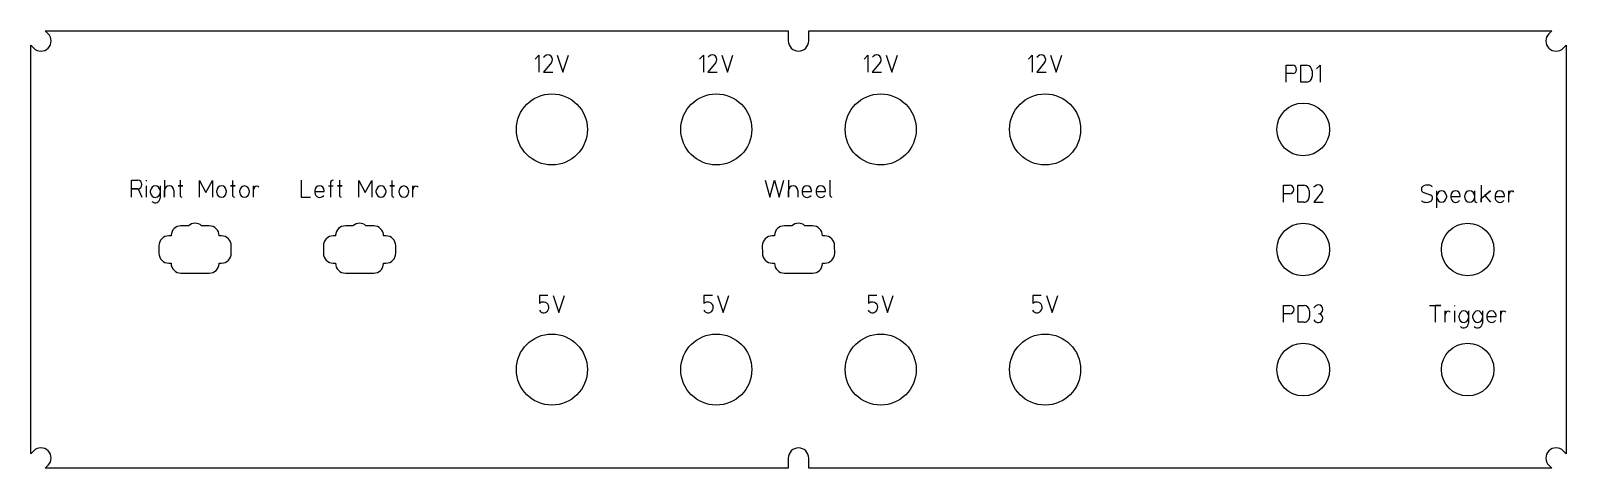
# Model space of a CAD drawing. Header units: millimetres. Extents: x 0 to 234, y 0 to 66.
import ezdxf

# ---------------------------------------------------------------- set-up
doc = ezdxf.new("R2010")
doc.units = ezdxf.units.MM
doc.layers.add('Gravur', color=7, linetype='CONTINUOUS')
doc.layers.add('Kontur', color=7, linetype='CONTINUOUS')

msp = doc.modelspace()

# ---------------------------------------------------------------- linework, layer by layer
at = {"layer": 'Gravur', "color": 7, "linetype": 'CONTINUOUS'}
for p, q in [((76.71673, 62.19344), (77.28629, 62.763)), ((77.28629, 62.763), (77.28629, 60.2)), ((79.1668, 61.65237), (77.97073, 60.2)), ((77.99921, 62.5067), (78.17008, 62.64909)), ((80.07773, 62.762), (80.93207, 60.199)), ((80.93207, 60.199), (81.7864, 62.762)), ((101.71673, 62.19344), (102.28629, 62.763)), ((102.28629, 62.763), (102.28629, 60.2)), ((104.1668, 61.65237), (102.97073, 60.2)), ((102.99921, 62.5067), (103.17008, 62.64909)), ((105.07773, 62.762), (105.93207, 60.199)), ((105.93207, 60.199), (106.7864, 62.762)), ((126.71673, 62.19344), (127.28629, 62.763)), ((127.28629, 62.763), (127.28629, 60.2)), ((129.1668, 61.65237), (127.97073, 60.2)), ((127.99921, 62.5067), (128.17008, 62.64909)), ((130.07773, 62.762), (130.93207, 60.199)), ((130.93207, 60.199), (131.7864, 62.762)), ((151.71673, 62.19344), (152.28629, 62.763)), ((152.28629, 62.763), (152.28629, 60.2)), ((154.1668, 61.65237), (152.97073, 60.2)), ((152.99921, 62.5067), (153.17008, 62.64909)), ((155.07773, 62.762), (155.93207, 60.199)), ((155.93207, 60.199), (156.7864, 62.762)), ((190.90973, 58.7), (190.90973, 61.263)), ((190.90973, 61.263), (191.8495, 61.263)), ((193.13173, 61.263), (194.01454, 61.263)), ((193.13173, 58.7), (193.13173, 61.263)), ((195.52373, 60.69244), (196.09329, 61.262)), ((196.09329, 61.262), (196.09329, 58.699)), ((77.97073, 60.2), (79.39462, 60.2)), ((102.97073, 60.2), (104.39462, 60.2)), ((127.97073, 60.2), (129.39462, 60.2)), ((152.97073, 60.2), (154.39462, 60.2)), ((191.8495, 59.9815), (190.90973, 59.9815)), ((194.01454, 58.7), (193.13173, 58.7)), ((194.8404, 60.40867), (194.8404, 59.55433)), ((15.33273, 41.2), (15.33273, 43.763)), ((15.33273, 43.763), (16.2725, 43.763)), ((16.2725, 42.4815), (15.33273, 42.4815)), ((15.33273, 42.4815), (16.32946, 42.4815)), ((16.32946, 42.4815), (16.89901, 41.2)), ((17.55473, 43.763), (17.55473, 43.62061)), ((17.55473, 42.90867), (17.55473, 41.2)), ((18.23873, 41.85499), (18.23873, 42.19672)), ((19.66262, 42.90867), (19.66262, 41.91194)), ((19.66262, 42.19672), (19.66262, 41.05761)), ((20.34673, 43.763), (20.34673, 41.2)), ((20.34673, 41.2), (20.34673, 42.19672)), ((21.77062, 42.19672), (21.77062, 41.2)), ((23.1382, 42.90867), (22.42626, 42.90867)), ((22.42626, 42.90867), (22.71103, 42.90867)), ((22.71103, 43.763), (22.71103, 42.90867)), ((22.71103, 42.90867), (23.1382, 42.90867)), ((22.71103, 42.90867), (22.71103, 41.54173)), ((25.64373, 41.199), (25.64373, 43.762)), ((25.64373, 43.762), (26.64046, 41.91094)), ((26.64046, 41.91094), (27.63718, 43.762)), ((27.63718, 43.762), (27.63718, 41.199)), ((28.31973, 41.91094), (28.31973, 42.19572)), ((29.74362, 42.19572), (29.74362, 41.91094)), ((31.1102, 42.90667), (30.39826, 42.90667)), ((30.39826, 42.90667), (30.68303, 42.90667)), ((30.68303, 43.761), (30.68303, 42.90667)), ((30.68303, 42.90667), (31.1102, 42.90667)), ((30.68303, 42.90667), (30.68303, 41.53973)), ((31.79273, 41.90894), (31.79273, 42.19372)), ((33.21662, 42.19372), (33.21662, 41.90894)), ((33.89973, 41.196), (33.89973, 42.90467)), ((33.89973, 42.90467), (33.89973, 42.33511)), ((41.10173, 43.763), (41.10173, 41.2)), ((43.20973, 42.19672), (43.20973, 41.91194)), ((43.20973, 42.05433), (44.63362, 42.05433)), ((44.63362, 42.05433), (44.63362, 42.19672)), ((45.28926, 42.90867), (46.0012, 42.90867)), ((45.57403, 43.33583), (45.57403, 41.2)), ((47.3682, 42.90867), (46.65626, 42.90867)), ((46.65626, 42.90867), (46.94103, 42.90867)), ((46.94103, 43.763), (46.94103, 42.90867)), ((46.94103, 42.90867), (47.3682, 42.90867)), ((46.94103, 42.90867), (46.94103, 41.54173)), ((49.87473, 41.199), (49.87473, 43.762)), ((49.87473, 43.762), (50.87146, 41.91094)), ((50.87146, 41.91094), (51.86818, 43.762)), ((51.86818, 43.762), (51.86818, 41.199)), ((52.55073, 41.91094), (52.55073, 42.19572)), ((53.97462, 42.19572), (53.97462, 41.91094)), ((55.3412, 42.90667), (54.62926, 42.90667)), ((54.62926, 42.90667), (54.91403, 42.90667)), ((54.91403, 43.761), (54.91403, 42.90667)), ((54.91403, 42.90667), (55.3412, 42.90667)), ((54.91403, 42.90667), (54.91403, 41.53973)), ((56.02373, 41.90894), (56.02373, 42.19372)), ((57.44762, 42.19372), (57.44762, 41.90894)), ((58.13073, 41.196), (58.13073, 42.90467)), ((58.13073, 42.90467), (58.13073, 42.33511)), ((111.68173, 43.763), (112.39368, 41.2)), ((112.39368, 41.2), (113.10562, 43.763)), ((113.10562, 43.763), (113.81757, 41.2)), ((113.81757, 41.2), (114.52951, 43.763)), ((115.21373, 43.763), (115.21373, 41.2)), ((115.21373, 41.2), (115.21373, 42.19672)), ((116.63762, 42.19672), (116.63762, 41.2)), ((117.32073, 42.19672), (117.32073, 41.91194)), ((117.32073, 42.05433), (118.74462, 42.05433)), ((118.74462, 42.05433), (118.74462, 42.19672)), ((119.42773, 42.19672), (119.42773, 41.91194)), ((119.42773, 42.05433), (120.85162, 42.05433)), ((120.85162, 42.05433), (120.85162, 42.19672)), ((121.53473, 43.763), (121.53473, 41.54173)), ((190.48173, 40.45), (190.48173, 43.013)), ((190.48173, 43.013), (191.4215, 43.013)), ((192.70373, 43.013), (193.58654, 43.013)), ((192.70373, 40.45), (192.70373, 43.013)), ((194.4124, 42.15867), (194.4124, 41.30433)), ((195.12421, 42.7557), (195.29508, 42.89809)), ((213.83773, 41.16194), (213.83773, 42.15867)), ((219.53458, 42.15767), (219.53458, 41.16094)), ((220.55973, 43.012), (220.55973, 40.449)), ((220.55973, 41.01856), (221.98362, 42.15767)), ((221.98362, 42.15767), (221.12929, 41.4742)), ((224.77373, 40.448), (224.77373, 42.15667)), ((224.77373, 42.15667), (224.77373, 41.58711)), ((41.10173, 41.2), (42.52562, 41.2)), ((191.4215, 41.7315), (190.48173, 41.7315)), ((193.58654, 40.45), (192.70373, 40.45)), ((196.2918, 41.90137), (195.09573, 40.449)), ((195.09573, 40.449), (196.51962, 40.449)), ((211.81499, 41.90237), (212.81171, 41.56063)), ((213.83773, 39.59567), (213.83773, 41.44672)), ((215.26162, 41.44672), (215.26162, 41.16194)), ((215.94573, 41.44572), (215.94573, 41.16094)), ((215.94573, 41.30333), (217.36962, 41.30333)), ((217.36962, 41.30333), (217.36962, 41.44572)), ((218.05373, 41.16094), (218.05373, 41.44572)), ((219.53458, 41.44572), (219.53458, 40.76226)), ((220.55973, 40.449), (220.55973, 41.01856)), ((221.12929, 41.4742), (221.98362, 40.449)), ((222.66673, 41.44472), (222.66673, 41.15994)), ((222.66673, 41.30233), (224.09062, 41.30233)), ((224.09062, 41.30233), (224.09062, 41.44472)), ((78.65271, 26.263), (77.37121, 26.263)), ((77.37121, 26.263), (77.37121, 25.06693)), ((79.45073, 26.263), (80.30507, 23.7)), ((80.30507, 23.7), (81.1594, 26.263)), ((103.65271, 26.263), (102.37121, 26.263)), ((102.37121, 26.263), (102.37121, 25.06693)), ((104.45073, 26.263), (105.30507, 23.7)), ((105.30507, 23.7), (106.1594, 26.263)), ((128.65271, 26.263), (127.37121, 26.263)), ((127.37121, 26.263), (127.37121, 25.06693)), ((129.45073, 26.263), (130.30507, 23.7)), ((130.30507, 23.7), (131.1594, 26.263)), ((153.65271, 26.263), (152.37121, 26.263)), ((152.37121, 26.263), (152.37121, 25.06693)), ((154.45073, 26.263), (155.30507, 23.7)), ((155.30507, 23.7), (156.1594, 26.263)), ((190.51773, 22.2), (190.51773, 24.763)), ((190.51773, 24.763), (191.4575, 24.763)), ((191.4575, 23.4815), (190.51773, 23.4815)), ((192.73973, 24.763), (193.62254, 24.763)), ((192.73973, 22.2), (192.73973, 24.763)), ((194.4484, 23.90867), (194.4484, 23.05433)), ((212.70573, 24.763), (214.4144, 24.763)), ((214.4144, 24.763), (213.56007, 24.763)), ((213.56007, 24.763), (213.56007, 22.2)), ((215.09873, 22.2), (215.09873, 23.90867)), ((215.09873, 23.90867), (215.09873, 23.33911)), ((216.52273, 24.763), (216.52273, 24.62061)), ((216.52273, 23.90867), (216.52273, 22.2)), ((218.63062, 23.90867), (218.63062, 22.91194)), ((220.73762, 23.90867), (220.73762, 22.91194)), ((223.52773, 22.2), (223.52773, 23.90867)), ((223.52773, 23.90867), (223.52773, 23.33911)), ((193.62254, 22.2), (192.73973, 22.2)), ((217.20673, 22.85499), (217.20673, 23.19672)), ((218.63062, 23.19672), (218.63062, 22.05761)), ((219.31373, 22.85499), (219.31373, 23.19672)), ((220.73762, 23.19672), (220.73762, 22.05761)), ((221.42073, 23.19672), (221.42073, 22.91194)), ((221.42073, 23.05433), (222.84462, 23.05433)), ((222.84462, 23.05433), (222.84462, 23.19672))]:
    msp.add_line(p, q, dxfattribs=at)
for centre, radius, start, end in [((78.63178, 62.11406), 0.70669, -40.79241, 130.79241), ((103.63178, 62.11406), 0.70669, -40.79241, 130.79241), ((128.63178, 62.11406), 0.70669, -40.79241, 130.79241), ((153.63178, 62.11406), 0.70669, -40.79241, 130.79241), ((191.8495, 60.62225), 0.64075, -90, 90), ((193.98138, 60.40461), 0.85903, 0.27068, 87.78728), ((194.01597, 59.52495), 0.82495, -90.09907, 2.04111), ((16.2725, 43.12225), 0.64075, -90, 90), ((18.95068, 42.19672), 0.71194, 0, 180), ((21.05868, 42.19672), 0.71194, 0, 180), ((29.03168, 42.19572), 0.71194, 0, 180), ((32.50468, 42.19372), 0.71194, 0, 180), ((34.52904, 42.33513), 0.62931, 140.69073, 180.00162), ((34.35538, 42.47627), 0.40553, 39.42406, 140.57594), ((43.92168, 42.19672), 0.71194, 0, 180), ((45.99895, 43.33809), 0.42492, 89.69622, 180.30378), ((53.26268, 42.19572), 0.71194, 0, 180), ((56.73568, 42.19372), 0.71194, 0, 180), ((58.76004, 42.33513), 0.62931, 140.69073, 180.00162), ((58.58638, 42.47627), 0.40553, 39.42406, 140.57594), ((115.92568, 42.19672), 0.71194, 0, 180), ((118.03268, 42.19672), 0.71194, 0, 180), ((120.13968, 42.19672), 0.71194, 0, 180), ((191.4215, 42.37225), 0.64075, -90, 90), ((193.55338, 42.15461), 0.85903, 0.27068, 87.78728), ((195.75678, 42.36306), 0.70669, -40.79241, 130.79241), ((211.98196, 42.39591), 0.52103, 144.32844, 251.30934), ((212.17682, 42.25583), 0.76101, 106.75938, 144.31597), ((212.41168, 41.44158), 1.60844, 77.68434, 106.40648), ((212.6119, 42.35254), 0.67574, 36.73449, 77.79505), ((214.54968, 41.44672), 0.71194, 0, 180), ((216.65768, 41.44572), 0.71194, 0, 180), ((218.79416, 41.44572), 0.74042, 0, 180), ((223.37868, 41.44472), 0.71194, 0, 180), ((225.22938, 41.72827), 0.40553, 39.42406, 140.57594), ((18.95068, 41.88347), 0.71251, -177.70939, 2.29061), ((18.94465, 41.05382), 0.71798, -134.87369, 0.30252), ((23.05835, 41.54164), 0.34731, 179.98432, 259.62682), ((29.03168, 41.91094), 0.71194, -180, 0), ((31.03035, 41.53964), 0.34731, 179.98432, 259.62682), ((32.50468, 41.90894), 0.71194, -180, 0), ((43.95631, 41.91135), 0.74658, 179.95424, 322.44599), ((47.28835, 41.54164), 0.34731, 179.98432, 259.62682), ((53.26268, 41.91094), 0.71194, -180, 0), ((55.26135, 41.53964), 0.34731, 179.98432, 259.62682), ((56.73568, 41.90894), 0.71194, -180, 0), ((118.06731, 41.91135), 0.74658, 179.95424, 322.44599), ((120.17431, 41.91135), 0.74658, 179.95424, 322.44599), ((121.88205, 41.54164), 0.34731, 179.98432, 259.62682), ((193.58797, 41.27495), 0.82495, -90.09907, 2.04111), ((212.0148, 41.11046), 0.67574, 216.73449, 257.79505), ((212.21502, 42.02142), 1.60844, 257.68434, 286.40648), ((212.44988, 41.20717), 0.76101, 286.75938, 324.31597), ((212.64474, 41.06709), 0.52103, -35.67156, 71.30934), ((214.54968, 41.16194), 0.71194, -180, 0), ((216.69231, 41.16035), 0.74658, 179.95424, 322.44599), ((218.79416, 41.16094), 0.74042, -180, 0), ((219.94746, 40.80055), 0.41466, 185.29897, 260.11981), ((223.41331, 41.15935), 0.74658, 179.95424, 322.44599), ((225.40304, 41.58713), 0.62931, 140.69073, 180.00162), ((78.01824, 24.40952), 0.76914, 208.56608, 315.54698), ((77.96724, 24.29473), 0.97548, 84.8575, 127.66291), ((77.97692, 24.44586), 0.8241, -44.24474, 84.58605), ((103.01824, 24.40952), 0.76914, 208.56608, 315.54698), ((102.96724, 24.29473), 0.97548, 84.8575, 127.66291), ((102.97692, 24.44586), 0.8241, -44.24474, 84.58605), ((128.01824, 24.40952), 0.76914, 208.56608, 315.54698), ((127.96724, 24.29473), 0.97548, 84.8575, 127.66291), ((127.97692, 24.44586), 0.8241, -44.24474, 84.58605), ((153.01824, 24.40952), 0.76914, 208.56608, 315.54698), ((152.96724, 24.29473), 0.97548, 84.8575, 127.66291), ((152.97692, 24.44586), 0.8241, -44.24474, 84.58605), ((191.4575, 24.12225), 0.64075, -90, 90), ((193.58938, 23.90461), 0.85903, 0.27068, 87.78728), ((195.82009, 24.0712), 0.74777, 90.37438, 157.00576), ((195.8152, 24.14973), 0.66923, -90, 90), ((195.8152, 22.81127), 0.66923, -90, 90), ((215.72804, 23.33913), 0.62931, 140.69073, 180.00162), ((215.55438, 23.48027), 0.40553, 39.42406, 140.57594), ((217.91868, 23.19672), 0.71194, 0, 180), ((220.02568, 23.19672), 0.71194, 0, 180), ((222.13268, 23.19672), 0.71194, 0, 180), ((224.15704, 23.33913), 0.62931, 140.69073, 180.00162), ((223.98338, 23.48027), 0.40553, 39.42406, 140.57594), ((193.62397, 23.02495), 0.82495, -90.09907, 2.04111), ((195.81909, 22.93388), 0.79185, 209.76844, 269.71869), ((217.91868, 22.88347), 0.71251, -177.70939, 2.29061), ((217.91265, 22.05382), 0.71798, -134.87369, 0.30252), ((220.02568, 22.88347), 0.71251, -177.70939, 2.29061), ((220.01965, 22.05382), 0.71798, -134.87369, 0.30252), ((222.16731, 22.91135), 0.74658, 179.95424, 322.44599)]:
    msp.add_arc(centre, radius, start, end, dxfattribs=at)
at = {"layer": 'Kontur', "color": 7, "linetype": 'CONTINUOUS'}
for p, q in [((2.193, 66.499), (115.2, 66.5)), ((2.646, 66.046), (2.193, 66.499)), ((2.646, 66.046), (2.646, 66.046)), ((115.2, 66.5), (115.2, 64.949)), ((118.3, 66.499), (231.308, 66.5)), ((118.3, 64.95), (118.3, 66.499)), ((231.308, 66.5), (230.852, 66.043)), ((0.001, 2.193), (0, 64.308)), ((0, 64.308), (0.457, 63.852)), ((118.3, 64.95), (118.3, 64.95)), ((233.046, 63.854), (233.499, 64.307)), ((233.046, 63.854), (233.046, 63.854)), ((233.499, 64.307), (233.5, 2.192)), ((21.346, 35.326), (21, 35.325)), ((21.352, 35.409), (21.346, 35.326)), ((21.352, 35.409), (21.352, 35.409)), ((24, 36.851), (22.85, 36.85)), ((24, 36.851), (24, 36.851)), ((26.001, 36.85), (25.977, 36.871)), ((27.151, 36.85), (26.001, 36.85)), ((27.151, 36.85), (27.151, 36.85)), ((28.651, 35.325), (28.65, 35.35)), ((29, 35.325), (28.651, 35.325)), ((29, 35.325), (29, 35.325)), ((46.346, 35.326), (46, 35.325)), ((46.352, 35.409), (46.346, 35.326)), ((46.352, 35.409), (46.352, 35.409)), ((49, 36.851), (47.85, 36.85)), ((49, 36.851), (49, 36.851)), ((51.001, 36.85), (50.977, 36.871)), ((52.151, 36.85), (51.001, 36.85)), ((52.151, 36.85), (52.151, 36.85)), ((53.651, 35.325), (53.65, 35.35)), ((54, 35.325), (53.651, 35.325)), ((54, 35.325), (54, 35.325)), ((113.096, 35.326), (112.75, 35.325)), ((113.102, 35.409), (113.096, 35.326)), ((113.102, 35.409), (113.102, 35.409)), ((115.75, 36.851), (114.6, 36.85)), ((115.75, 36.851), (115.75, 36.851)), ((117.751, 36.85), (117.727, 36.871)), ((118.901, 36.85), (117.751, 36.85)), ((118.901, 36.85), (118.901, 36.85)), ((120.401, 35.325), (120.4, 35.35)), ((120.75, 35.325), (120.401, 35.325)), ((120.75, 35.325), (120.75, 35.325)), ((19.5, 33.826), (19.5, 33.826)), ((19.5, 33.826), (19.501, 32.675)), ((30.5, 32.674), (30.499, 33.825)), ((44.5, 33.826), (44.5, 33.826)), ((44.5, 33.826), (44.501, 32.675)), ((55.5, 32.674), (55.499, 33.825)), ((111.25, 33.826), (111.25, 33.826)), ((111.25, 33.826), (111.251, 32.675)), ((122.25, 32.674), (122.249, 33.825)), ((21, 31.175), (21, 31.175)), ((21, 31.175), (21.349, 31.175)), ((21.349, 31.175), (21.35, 31.15)), ((28.648, 31.09), (28.655, 31.174)), ((28.648, 31.09), (28.648, 31.09)), ((28.655, 31.174), (29, 31.175)), ((30.5, 32.674), (30.5, 32.674)), ((46, 31.175), (46, 31.175)), ((46, 31.175), (46.349, 31.175)), ((46.349, 31.175), (46.35, 31.15)), ((53.648, 31.09), (53.655, 31.174)), ((53.648, 31.09), (53.648, 31.09)), ((53.655, 31.174), (54, 31.175)), ((55.5, 32.674), (55.5, 32.674)), ((112.75, 31.175), (112.75, 31.175)), ((112.75, 31.175), (113.099, 31.175)), ((113.099, 31.175), (113.1, 31.15)), ((120.398, 31.09), (120.405, 31.174)), ((120.398, 31.09), (120.398, 31.09)), ((120.405, 31.174), (120.75, 31.175)), ((122.25, 32.674), (122.25, 32.674)), ((22.849, 29.65), (27.15, 29.651)), ((22.849, 29.65), (22.849, 29.65)), ((47.849, 29.65), (52.15, 29.651)), ((47.849, 29.65), (47.849, 29.65)), ((114.599, 29.65), (118.9, 29.651)), ((114.599, 29.65), (114.599, 29.65)), ((0.454, 2.646), (0.001, 2.193)), ((0.454, 2.646), (0.454, 2.646)), ((233.5, 2.192), (233.043, 2.648)), ((2.192, 0), (2.648, 0.457)), ((115.2, 0.001), (2.192, 0)), ((115.2, 1.55), (115.2, 1.55)), ((115.2, 1.55), (115.2, 0.001)), ((118.3, 0), (118.3, 1.551)), ((231.307, 0.001), (118.3, 0)), ((230.854, 0.454), (230.854, 0.454)), ((230.854, 0.454), (231.307, 0.001))]:
    msp.add_line(p, q, dxfattribs=at)
for centre, radius in [((79.25, 51.5), 5.4), ((104.25, 51.5), 5.4), ((129.25, 51.5), 5.4), ((154.25, 51.5), 5.4), ((193.5, 51.5), 4), ((193.5, 33.25), 4), ((218.5, 33.25), 4), ((79.25, 15), 5.4), ((104.25, 15), 5.4), ((129.25, 15), 5.4), ((154.25, 15), 5.4), ((193.5, 15), 4), ((218.5, 15), 4)]:
    msp.add_circle(centre, radius, dxfattribs=at)
for centre, radius, start, end in [((1.55025, 64.95025), 1.54963, 225.13074, 404.99999), ((231.95025, 64.94975), 1.54963, 135.13074, 314.99999), ((116.75, 64.95), 1.55, 180.03697, 360), ((20.9995, 33.8255), 1.4995, 89.9809, 179.9809), ((22.84994, 35.35094), 1.49906, 89.99757, 177.78028), ((24.9999, 35.734), 1.49916, 49.32539, 131.83382), ((27.151, 35.351), 1.499, 359.96178, 450.00001), ((28.9995, 33.8255), 1.4995, 359.9809, 449.9809), ((45.9995, 33.8255), 1.4995, 89.9809, 179.9809), ((47.84994, 35.35094), 1.49906, 89.99757, 177.78028), ((49.9999, 35.734), 1.49916, 49.32539, 131.83382), ((52.151, 35.351), 1.499, 359.96178, 450.00001), ((53.9995, 33.8255), 1.4995, 359.9809, 449.9809), ((112.7495, 33.8255), 1.4995, 89.9809, 179.9809), ((114.59994, 35.35094), 1.49906, 89.99757, 177.78028), ((116.7499, 35.734), 1.49916, 49.32539, 131.83382), ((118.901, 35.351), 1.499, 359.96178, 450.00001), ((120.7495, 33.8255), 1.4995, 359.9809, 449.9809), ((21.001, 32.675), 1.5, 179.99999, 269.9618), ((22.8495, 31.1495), 1.4995, 179.9809, 269.9809), ((27.1501, 31.1501), 1.4991, 269.996, 357.70233), ((29.0005, 32.6745), 1.4995, 269.98091, 359.98088), ((46.0005, 32.6745), 1.4995, 179.9809, 269.9809), ((47.85, 31.15), 1.5, 179.99999, 269.9618), ((52.1501, 31.1501), 1.4991, 269.996, 357.70233), ((54.0005, 32.6745), 1.4995, 269.98091, 359.98088), ((112.751, 32.675), 1.5, 179.99999, 269.9618), ((114.6, 31.15), 1.5, 179.99999, 269.9618), ((118.9001, 31.1501), 1.4991, 269.996, 357.70233), ((120.7505, 32.6745), 1.4995, 269.98091, 359.98088), ((1.54975, 1.55025), 1.54963, 315.13074, 494.99999), ((116.75, 1.55), 1.55, 0.03697, 180), ((231.94975, 1.54975), 1.54963, 45.13074, 224.99999)]:
    msp.add_arc(centre, radius, start, end, dxfattribs=at)

doc.saveas('drawing.dxf')
